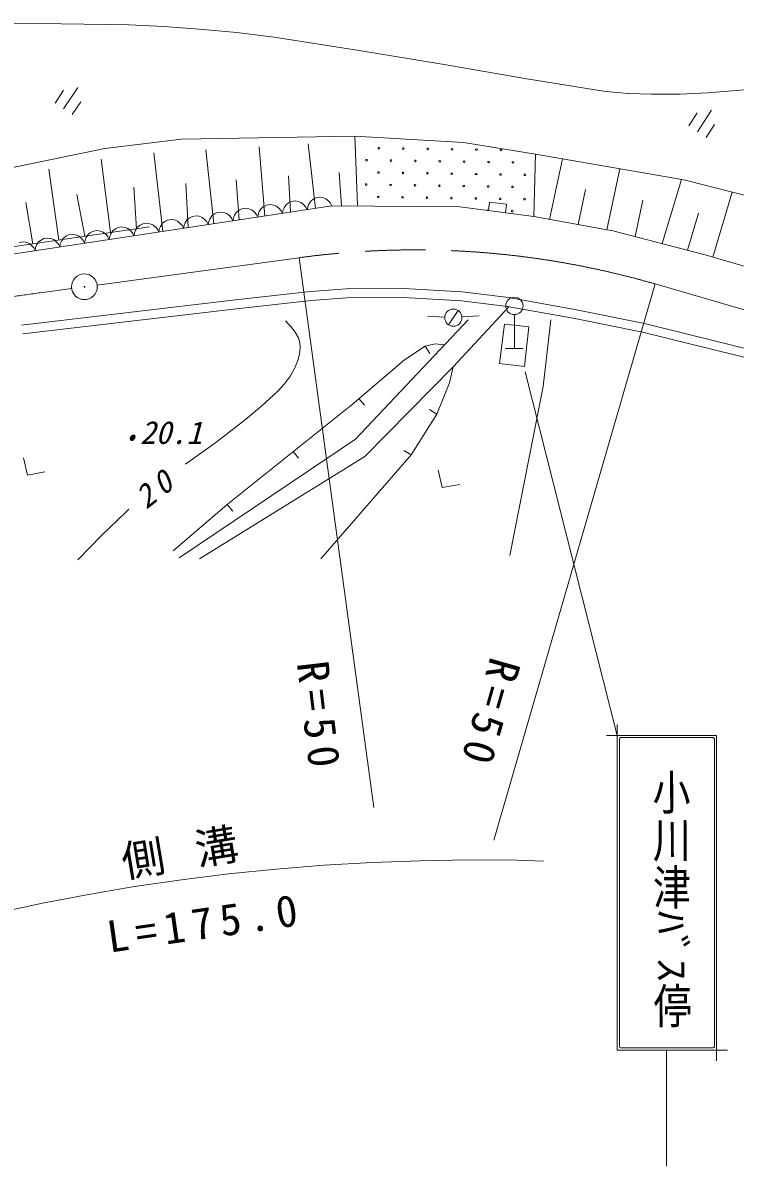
# Model space of a CAD drawing. Units: millimetres, scale not verified. Extents: x 40000 to 680000, y 20000 to 380000.
# Drawn here: x 355724 to 397015, y 266492 to 332770 of the extents above; entities that cross this region are included whole.
import ezdxf
from ezdxf.enums import TextEntityAlignment as Align

# ---------------------------------------------------------------- set-up
doc = ezdxf.new("R2010")
doc.units = ezdxf.units.MM
doc.header["$LTSCALE"] = 1000
doc.linetypes.add('CHAIN', pattern=[18.5, 12, -1.5, 3.5, -1.5])
doc.layers.add('S-SUV', color=7, linetype='Continuous', lineweight=13)
doc.styles.add('@ＭＳ ゴシック', font='')
doc.styles.add('ＭＳ ゴシック', font='')
doc.styles.get('@ＭＳ ゴシック').set_extended_font_data('@MS Gothic')
doc.styles.get('ＭＳ ゴシック').set_extended_font_data('MS Gothic')

msp = doc.modelspace()

# ---------------------------------------------------------------- linework, layer by layer
at = {"layer": 'S-SUV'}
for p, q in [((353999, 332727), (357938, 332719)), ((357938, 332719), (361860, 332652)), ((361860, 332652), (363904, 332562)), ((363904, 332562), (365949, 332412)), ((365949, 332412), (368119, 332204)), ((368119, 332204), (370291, 331935)), ((370291, 331935), (375221, 331162)), ((375221, 331162), (380151, 330354)), ((380151, 330354), (384821, 329542)), ((384821, 329542), (389497, 328790)), ((358084, 328863), (357587, 328112)), ((358913, 329029), (358086, 327778)), ((389497, 328790), (390833, 328681)), ((395428, 328716), (399761, 329081)), ((359085, 328200), (358588, 327450)), ((390833, 328681), (392173, 328632)), ((392173, 328632), (393802, 328644)), ((393802, 328644), (395428, 328716)), ((394822, 327546), (394326, 326795)), ((395652, 327712), (394824, 326461)), ((395823, 326883), (395327, 326133)), ((364923, 326031), (374969, 326209)), ((375114, 322194), (374969, 326209)), ((374969, 326209), (381269, 325840)), ((346785, 322675), (360468, 325488)), ((360468, 325488), (364923, 326031)), ((369746, 321568), (369426, 325587)), ((372691, 322011), (372254, 325749)), ((381269, 325840), (385443, 325167)), ((360809, 320615), (360257, 324862)), ((363840, 320680), (363311, 325235)), ((366790, 321124), (366332, 325408)), ((385352, 321538), (385443, 325167)), ((385443, 325167), (394042, 323666)), ((386255, 321376), (387000, 324895)), ((357809, 320179), (357233, 324286)), ((374194, 322150), (374053, 324104)), ((389574, 320780), (390322, 324315)), ((365302, 320900), (365176, 323464)), ((368267, 321346), (368086, 323674)), ((371232, 321792), (371123, 323893)), ((392780, 319975), (393900, 323691)), ((394042, 323666), (416173, 318039)), ((359309, 320397), (358855, 322815)), ((362309, 320832), (362153, 323246)), ((387914, 321078), (388344, 323110)), ((395720, 319197), (396852, 322951)), ((373640, 322154), (354995, 319351)), ((356309, 319962), (355892, 322351)), ((369692, 322121), (369547, 322012)), ((369853, 322200), (369692, 322121)), ((370075, 322234), (369853, 322200)), ((370252, 322205), (370075, 322234)), ((370422, 322143), (370252, 322205)), ((370586, 322006), (370422, 322143)), ((370982, 322227), (370865, 322048)), ((371126, 322337), (370982, 322227)), ((371287, 322416), (371126, 322337)), ((371509, 322450), (371287, 322416)), ((371686, 322421), (371509, 322450)), ((371856, 322359), (371686, 322421)), ((372020, 322222), (371856, 322359)), ((372127, 322095), (372020, 322222)), ((372300, 322264), (372238, 322112)), ((372416, 322443), (372300, 322264)), ((372561, 322553), (372416, 322443)), ((372721, 322632), (372561, 322553)), ((372943, 322665), (372721, 322632)), ((373120, 322637), (372943, 322665)), ((373291, 322574), (373120, 322637)), ((373454, 322438), (373291, 322574)), ((373561, 322311), (373454, 322438)), ((373640, 322154), (373561, 322311)), ((381059, 322107), (373640, 322154)), ((382776, 322384), (382710, 321888)), ((383767, 322252), (382776, 322384)), ((383701, 321757), (383767, 322252)), ((391212, 320383), (391657, 322483)), ((365389, 321474), (365245, 321365)), ((365550, 321554), (365389, 321474)), ((365772, 321587), (365550, 321554)), ((365949, 321559), (365772, 321587)), ((366120, 321496), (365949, 321559)), ((366283, 321359), (366120, 321496)), ((366679, 321580), (366563, 321402)), ((366824, 321690), (366679, 321580)), ((366984, 321769), (366824, 321690)), ((367206, 321803), (366984, 321769)), ((367383, 321774), (367206, 321803)), ((367554, 321712), (367383, 321774)), ((367717, 321575), (367554, 321712)), ((367824, 321448), (367717, 321575)), ((367936, 321465), (367903, 321291)), ((367997, 321617), (367936, 321465)), ((368113, 321796), (367997, 321617)), ((368258, 321906), (368113, 321796)), ((368418, 321985), (368258, 321906)), ((368641, 322018), (368418, 321985)), ((368817, 321990), (368641, 322018)), ((368988, 321927), (368817, 321990)), ((369152, 321791), (368988, 321927)), ((369259, 321664), (369152, 321791)), ((369337, 321507), (369259, 321664)), ((369370, 321681), (369337, 321507)), ((369431, 321833), (369370, 321681)), ((369547, 322012), (369431, 321833)), ((370693, 321879), (370586, 322006)), ((370771, 321723), (370693, 321879)), ((370804, 321896), (370771, 321723)), ((370865, 322048), (370804, 321896)), ((372206, 321938), (372127, 322095)), ((372238, 322112), (372206, 321938)), ((385352, 321538), (381059, 322107)), ((385352, 321538), (389934, 320715)), ((394252, 319593), (394896, 321730)), ((363059, 320941), (348058, 318765)), ((361087, 320828), (360942, 320718)), ((361247, 320907), (361087, 320828)), ((361470, 320940), (361247, 320907)), ((361646, 320912), (361470, 320940)), ((361817, 320849), (361646, 320912)), ((361980, 320713), (361817, 320849)), ((362376, 320933), (362260, 320755)), ((362521, 321043), (362376, 320933)), ((362681, 321122), (362521, 321043)), ((362904, 321156), (362681, 321122)), ((363080, 321127), (362904, 321156)), ((363251, 321065), (363080, 321127)), ((363415, 320928), (363251, 321065)), ((363522, 320801), (363415, 320928)), ((363600, 320644), (363522, 320801)), ((363633, 320818), (363600, 320644)), ((363694, 320970), (363633, 320818)), ((363810, 321149), (363694, 320970)), ((363955, 321259), (363810, 321149)), ((364116, 321338), (363955, 321259)), ((364338, 321371), (364116, 321338)), ((364515, 321343), (364338, 321371)), ((364685, 321281), (364515, 321343)), ((364849, 321144), (364685, 321281)), ((364956, 321017), (364849, 321144)), ((365035, 320860), (364956, 321017)), ((365067, 321034), (365035, 320860)), ((365129, 321186), (365067, 321034)), ((365245, 321365), (365129, 321186)), ((366390, 321233), (366283, 321359)), ((366469, 321076), (366390, 321233)), ((366501, 321249), (366469, 321076)), ((366563, 321402), (366501, 321249)), ((367903, 321291), (367824, 321448)), ((356784, 320181), (356639, 320071)), ((356945, 320260), (356784, 320181)), ((357167, 320293), (356945, 320260)), ((357343, 320265), (357167, 320293)), ((357514, 320202), (357343, 320265)), ((357678, 320066), (357514, 320202)), ((358074, 320286), (357957, 320108)), ((358218, 320396), (358074, 320286)), ((358379, 320475), (358218, 320396)), ((358601, 320509), (358379, 320475)), ((358778, 320480), (358601, 320509)), ((358948, 320418), (358778, 320480)), ((359112, 320281), (358948, 320418)), ((359219, 320154), (359112, 320281)), ((359298, 319998), (359219, 320154)), ((359330, 320171), (359298, 319998)), ((359392, 320323), (359330, 320171)), ((359508, 320502), (359392, 320323)), ((359653, 320612), (359508, 320502)), ((359813, 320691), (359653, 320612)), ((360035, 320724), (359813, 320691)), ((360212, 320696), (360035, 320724)), ((360383, 320634), (360212, 320696)), ((360546, 320497), (360383, 320634)), ((360653, 320370), (360546, 320497)), ((360732, 320213), (360653, 320370)), ((360764, 320387), (360732, 320213)), ((360826, 320539), (360764, 320387)), ((360942, 320718), (360826, 320539)), ((362087, 320586), (361980, 320713)), ((362166, 320429), (362087, 320586)), ((362199, 320602), (362166, 320429)), ((362260, 320755), (362199, 320602)), ((389934, 320715), (395278, 319326)), ((355733, 320078), (355510, 320044)), ((355909, 320049), (355733, 320078)), ((356080, 319987), (355909, 320049)), ((356243, 319850), (356080, 319987)), ((356351, 319723), (356243, 319850)), ((356429, 319566), (356351, 319723)), ((356462, 319740), (356429, 319566)), ((356523, 319892), (356462, 319740)), ((356639, 320071), (356523, 319892)), ((357785, 319939), (357678, 320066)), ((357863, 319782), (357785, 319939)), ((357896, 319955), (357863, 319782)), ((357957, 320108), (357896, 319955)), ((371745, 319158), (376063, 287289)), ((395278, 319326), (437091, 307068)), ((392374, 317635), (383033, 285398)), ((368056, 316714), (372398, 317201)), ((372398, 317201), (374476, 317348)), ((374496, 316828), (372445, 316683)), ((374476, 317348), (377808, 317368)), ((377795, 316848), (374496, 316828)), ((381145, 316655), (377795, 316848)), ((377808, 317368), (381191, 317173)), ((381191, 317173), (383883, 316846)), ((383883, 316846), (387825, 316136)), ((355640, 315254), (368056, 316714)), ((368116, 316197), (355715, 314739)), ((372445, 316683), (368116, 316197)), ((383892, 316316), (380693, 312853)), ((383820, 316330), (381145, 316655)), ((383790, 316334), (387732, 315624)), ((371112, 315332), (370953, 315502)), ((374999, 308642), (381546, 315548)), ((380183, 315710), (379185, 315766)), ((380957, 316097), (380408, 315267)), ((381181, 315719), (382178, 315794)), ((384217, 315858), (384217, 313885)), ((386329, 315564), (385891, 311691)), ((387723, 315626), (391648, 314843)), ((387825, 316136), (391762, 315350)), ((371265, 315161), (371112, 315332)), ((371510, 314848), (371265, 315161)), ((371695, 314517), (371510, 314848)), ((383356, 313029), (383640, 315294)), ((383640, 315294), (385062, 315158)), ((385062, 315158), (384798, 312849)), ((391648, 314843), (399414, 312915)), ((391762, 315350), (399543, 313419)), ((371781, 314234), (371695, 314517)), ((371806, 313943), (371781, 314234)), ((379047, 314026), (379634, 314172)), ((379634, 314172), (380165, 314096)), ((371668, 313191), (371767, 313563)), ((371767, 313563), (371806, 313943)), ((377847, 313245), (379047, 314026)), ((379047, 314026), (379319, 313606)), ((383707, 313885), (384719, 313885)), ((371477, 312728), (371668, 313191)), ((374805, 310651), (377847, 313245)), ((375557, 307638), (380693, 312853)), ((384798, 312849), (383356, 313029)), ((370891, 311836), (371241, 312312)), ((371241, 312312), (371477, 312728)), ((380452, 311903), (380673, 312821)), ((384852, 312545), (390183, 291464)), ((370495, 311399), (370891, 311836)), ((379715, 310091), (380452, 311903)), ((385891, 311691), (383951, 301886)), ((369580, 310561), (370495, 311399)), ((375208, 310995), (375532, 310615)), ((367576, 304851), (374805, 310651)), ((368633, 309775), (369580, 310561)), ((379715, 310091), (379291, 310356)), ((366905, 308451), (368633, 309775)), ((379715, 310091), (378235, 307720)), ((365149, 307181), (366905, 308451)), ((372348, 306830), (374999, 308642)), ((355755, 307561), (355990, 306556)), ((365957, 301698), (375557, 307638)), ((371397, 307917), (371710, 307527)), ((378235, 307720), (373007, 301690)), ((378235, 307720), (377811, 307985)), ((355990, 306556), (357006, 306733)), ((364785, 301755), (372348, 306830)), ((379800, 306841), (380034, 305836)), ((380034, 305836), (381051, 306013)), ((360280, 303042), (361699, 304412)), ((361699, 304412), (361778, 304487)), ((361778, 304487), (361865, 304570)), ((367576, 304851), (364436, 302158)), ((367576, 304851), (367889, 304461)), ((358910, 301635), (360280, 303042)), ((390183, 292089), (390183, 290839)), ((390808, 291464), (389558, 291464)), ((390183, 273224), (390183, 291464)), ((390183, 291464), (395943, 291464)), ((390303, 273464), (390303, 291224)), ((390423, 291344), (395703, 291344)), ((395823, 291224), (395823, 273464)), ((395943, 291464), (395943, 273224)), ((367644, 283429), (370402, 283710)), ((370402, 283710), (373173, 283932)), ((373173, 283932), (375967, 284095)), ((375967, 284095), (378760, 284197)), ((378760, 284197), (381571, 284240)), ((381571, 284240), (384377, 284223)), ((384377, 284223), (385898, 284181)), ((362199, 282695), (364912, 283091)), ((364912, 283091), (367644, 283429)), ((359526, 282244), (362199, 282695)), ((354248, 281173), (356865, 281735)), ((356865, 281735), (359526, 282244)), ((395943, 273849), (395943, 272599)), ((395943, 273224), (390183, 273224)), ((395703, 273344), (390423, 273344)), ((393038, 273224), (393038, 266492)), ((396568, 273224), (395318, 273224))]:
    msp.add_line(p, q, dxfattribs=at)
at = {"layer": 'S-SUV', "linetype": 'CHAIN'}
for p, q in [((360034, 317571), (371745, 319158)), ((392374, 317635), (442926, 302988)), ((356751, 317126), (358548, 317369))]:
    msp.add_line(p, q, dxfattribs=at)
at = {"layer": 'S-SUV'}
for centre, radius in [((376366, 325505), 49.8), ((377780, 325484), 49.8), ((379194, 325463), 49.8), ((380608, 325442), 49.8), ((382022, 325421), 49.8), ((383436, 325401), 49.8), ((375648, 324808), 49.8), ((377063, 324787), 49.8), ((378477, 324767), 49.8), ((379891, 324746), 49.8), ((381305, 324725), 49.8), ((376345, 324091), 49.8), ((377759, 324070), 49.8), ((382719, 324704), 49.8), ((384133, 324683), 49.8), ((375628, 323394), 49.8), ((379173, 324049), 49.8), ((380587, 324028), 49.8), ((382001, 324007), 49.8), ((383415, 323986), 49.8), ((384829, 323966), 49.8), ((377042, 323373), 49.8), ((378456, 323352), 49.8), ((379870, 323332), 49.8), ((381284, 323311), 49.8), ((382698, 323290), 49.8), ((384112, 323269), 49.8), ((376324, 322677), 49.8), ((377738, 322656), 49.8), ((379152, 322635), 49.8), ((380566, 322614), 49.8), ((381980, 322593), 49.8), ((383394, 322572), 49.8), ((384809, 322552), 49.8), ((384091, 321855), 49.8), ((359291, 317470), 746), ((359291, 317470), 22.5), ((384217, 316360), 502), ((380682, 315682), 498)]:
    msp.add_circle(centre, radius, dxfattribs=at)
for centre, radius, start, end in [((353464, 175472), 172707, 87.65811, 127.09259), ((374952, 325526), 49.8, 330.48743, 33.65754), ((382677, 321876), 49.8, 11.87061, 153.03888), ((390423, 291224), 120, 90, 180), ((395703, 291224), 120, 0, 90), ((390423, 273464), 120, 180, 270), ((395703, 273464), 120, 270, 0)]:
    msp.add_arc(centre, radius, start, end, dxfattribs=at)
at = {"layer": 'S-SUV', "linetype": 'CHAIN'}
for centre, radius, start, end in [((378459, 269610), 50000, 73.84143, 97.7168), ((390320, 69390), 250000, 97.71686, 109.98834)]:
    msp.add_arc(centre, radius, start, end, dxfattribs=at)

# ---------------------------------------------------------------- texts
at = {"layer": 'S-SUV', "style": 'ＭＳ ゴシック', "oblique": 15}
msp.add_text('20.1', height=1320, rotation=359.9, dxfattribs=at).set_placement((362515, 307969), align=Align.BOTTOM_LEFT)
at = {"layer": 'S-SUV', "style": 'ＭＳ ゴシック', "oblique": 15, "width": 0.85}
msp.add_text('・', height=1320, rotation=359.9, dxfattribs=at).set_placement((361138, 307640), align=Align.BOTTOM_LEFT)
at = {"layer": 'S-SUV', "style": '@ＭＳ ゴシック', "width": 1.25}
msp.add_text('小川津ﾊﾞｽ停', height=1613, rotation=270.3, dxfattribs=at).set_placement((391999, 289553), align=Align.BOTTOM_LEFT)
at = {"layer": 'S-SUV', "attachment_point": 7, "style": 'ＭＳ ゴシック'}
for s, insert, char_height, rotation in [('\\T1.39;\\Q15;20', (362884, 304516), 1320, 38.1), ('\\T1.32;R=50', (371576, 295664), 1833, 276.7), ('\\T1.32;R=50', (382816, 296103), 1833, 254.1), ('\\T1.72;側溝', (361647, 283013), 1833, 9.4), ('\\T1.32;L=175.0', (360751, 278838), 1833, 8.2)]:
    msp.add_mtext(s, dxfattribs=dict(at, insert=insert, char_height=char_height, rotation=rotation))

doc.saveas('drawing.dxf')
